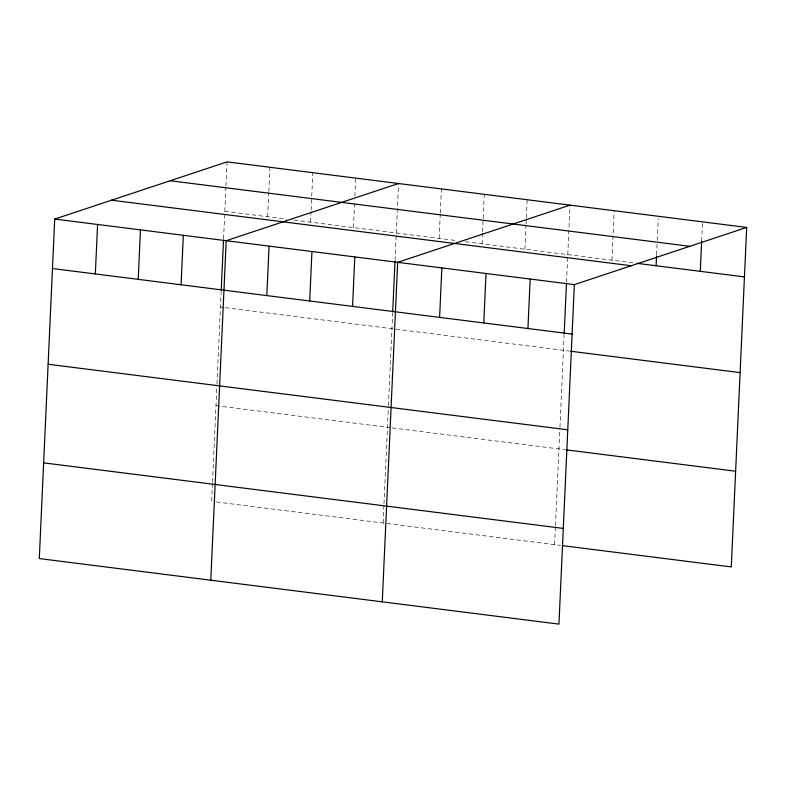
<?xml version="1.0" encoding="UTF-8"?>
<svg xmlns="http://www.w3.org/2000/svg" width="786" height="786" viewBox="0 0 786 786"><rect width="100%" height="100%" fill="white"/><g stroke="black" fill="none" stroke-linecap="round" stroke-linejoin="round"><path stroke-width="0.59" stroke-dasharray="3.93 2.95" d="M212.456 483.429L211.64 501.38L215.217 501.832M212.515 482.24L216.916 385.228M216.975 384.02L221.171 291.508M223.568 238.865L225.906 187.215M225.965 186.007L227.056 161.877M267.682 216.759L268.783 192.619M268.832 191.411L269.932 167.28M310.558 222.163L311.05 211.306M311.099 210.098L312.799 172.694M353.425 227.576L354.515 203.436M354.85 196.195L355.675 178.098M383.126 523.014L383.941 505.064M383.99 503.865L388.402 406.853M388.451 405.655L392.656 313.142M395.044 260.5L398.541 183.502M439.168 238.394L440.258 214.254M440.317 213.045L441.408 188.915M482.034 243.798L482.525 232.941M482.584 231.732L483.135 219.667M483.184 218.459L484.284 194.319M524.91 249.211L526.001 225.071M526.06 223.863L526.276 219.039M526.335 217.83L527.151 199.732M554.602 544.649L555.417 526.699M555.476 525.5L559.878 428.488M559.937 427.289L564.132 334.767M566.529 282.135L570.027 205.136M611.95 260.186L614.19 210.717M656.605 254.9L657.214 241.626M657.263 240.418L658.255 218.695M701.652 241.164L702.478 223.067M224.816 211.346L286.733 219.156M293.885 220.06L457.03 240.644M465.361 241.695L634.626 263.045M220.463 307.061L224.039 307.513M225.228 307.66L569.398 351.077M215.993 405.664L391.045 427.751M392.234 427.898L564.918 449.69M216.405 501.979L560.575 545.396"/><path stroke-width="1.18" d="M746.7 227.429L227.056 161.877L54.715 219.068L39.3 558.571L558.944 624.123L574.36 284.62L746.7 227.429L731.285 566.932L562.963 545.7M95.342 273.95L97.592 224.472M138.208 279.354L140.458 229.885M181.085 284.768L183.325 235.289M221.23 290.309L223.509 240.064M210.786 580.206L226.201 240.703L398.541 183.502M266.818 295.585L269.067 246.106M309.694 300.989L311.934 251.52M352.56 306.402L354.81 256.924M392.705 311.944L394.994 261.699M382.261 601.84L397.677 262.337L570.027 205.136M439.6 317.377L441.85 267.908M483.773 322.948L486.013 273.479M527.937 328.528L530.186 279.05M564.191 333.578L566.47 283.324M656.113 265.756L656.556 256.108M700.287 271.327L701.652 241.164M170.189 180.751L689.823 246.303M637.014 263.349L744.45 276.908M111.592 200.194L631.227 265.747M54.715 219.068L574.36 284.62M52.465 268.537L572.11 334.099M570.597 351.224L740.107 372.613M48.123 364.252L567.767 429.804M566.117 449.838L735.627 471.227M43.643 462.856L563.287 528.418"/></g></svg>
